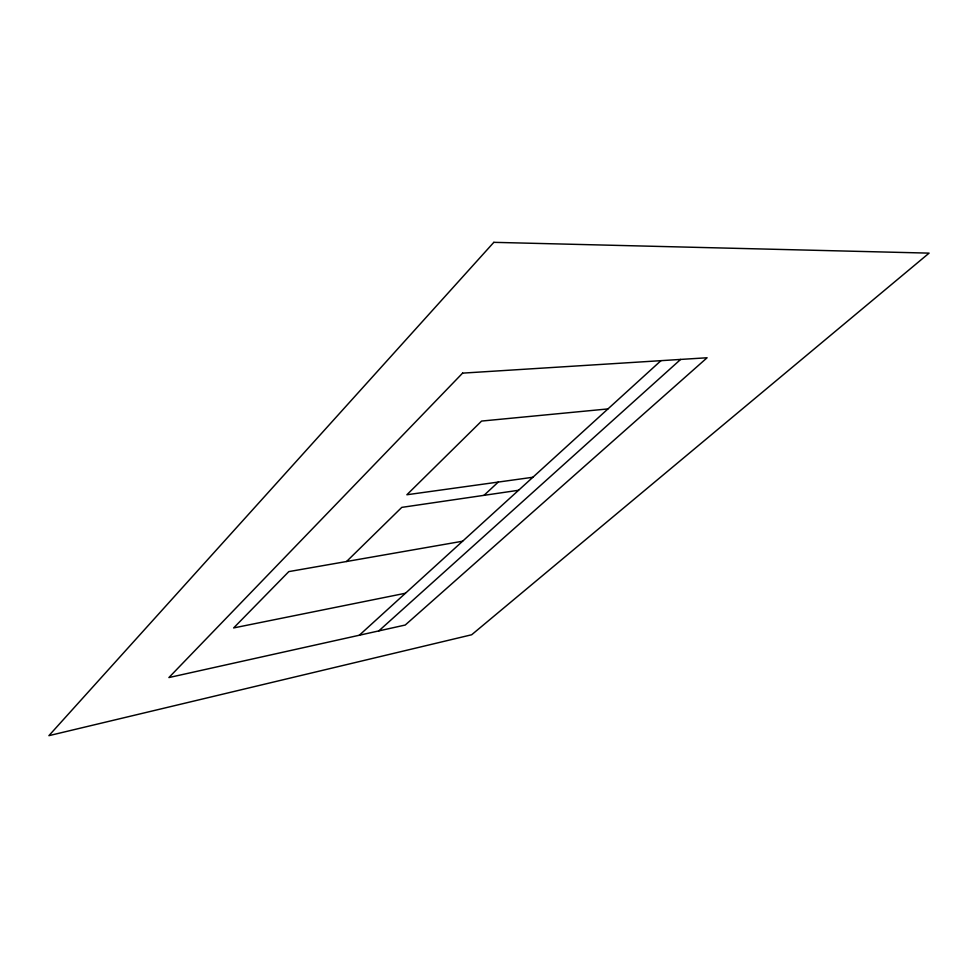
<?xml version="1.0" encoding="UTF-8"?>
<svg xmlns="http://www.w3.org/2000/svg" width="978" height="978" viewBox="0 0 978 978"><rect width="100%" height="100%" fill="white"/><g stroke="black" fill="none" stroke-linecap="round" stroke-linejoin="round"><path stroke-width="1.47" d="M346.567 561.506L401.787 507.374L518.572 490.271M484 495.333L498.279 482.068M359.317 635.235L660.969 360.662M378.816 630.896L680.639 359.427M405.442 593.243L233.632 627.937L288.816 571.604L462.618 541.213M532.863 477.264L406.872 494.758L481.579 421.066L607.937 408.926M493.829 242.336L48.9 735.664L471.665 634.759L929.1 253.131L493.829 242.336M462.594 373.131L168.901 677.558L405.234 625.028L707.094 357.765L462.594 373.131"/></g></svg>
